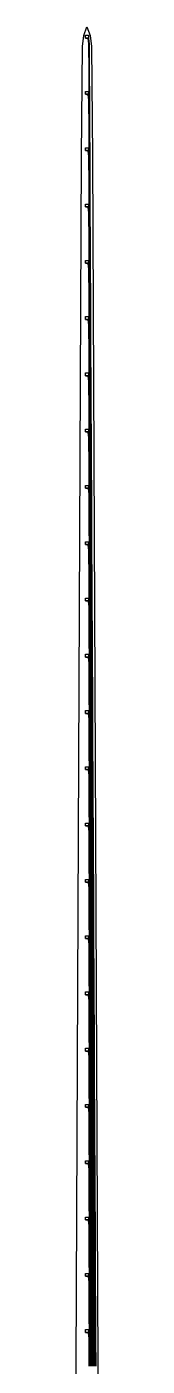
# Model space of a CAD drawing. Header units: inches. Extents: x 106592 to 209533, y 57057 to 74911.
# Drawn here: x 134363 to 134448, y 66227 to 70987 of the extents above; entities that cross this region are included whole.
import ezdxf

# ---------------------------------------------------------------- set-up
doc = ezdxf.new("R2010")
doc.units = ezdxf.units.IN
doc.header["$MEASUREMENT"] = 0
for name, color, linetype in [('metal', 221, 'Continuous'), ('nitride window', 40, 'Continuous'), ('profile', 140, 'Continuous')]:
    doc.layers.add(name, color=color, linetype=linetype)

msp = doc.modelspace()

# ---------------------------------------------------------------- linework, layer by layer
at = {"layer": 'metal'}
for points in [[(134400.2, 70957.3), (134410.2, 70957.3), (134410.2, 70947.3), (134400.2, 70947.3)], [(134410.2, 70945.3), (134409.2, 70945.3), (134400.2, 70947.3), (134410.2, 70947.3)], [(134400.2, 70757.3), (134410.2, 70757.3), (134410.2, 70747.3), (134400.2, 70747.3)], [(134400.2, 70747.3), (134409.2, 70745.3), (134410.2, 70745.3), (134410.2, 70747.3)], [(134400.2, 70557.3), (134410.2, 70557.3), (134410.2, 70547.3), (134400.2, 70547.3)], [(134410.2, 70545.3), (134409.2, 70545.3), (134400.2, 70547.3), (134410.2, 70547.3)], [(134400.2, 70357.3), (134410.2, 70357.3), (134410.2, 70347.3), (134400.2, 70347.3)], [(134410.2, 70345.3), (134409.2, 70345.3), (134400.2, 70347.3), (134410.2, 70347.3)], [(134400.2, 70157.3), (134410.2, 70157.3), (134410.2, 70147.3), (134400.2, 70147.3)], [(134410.2, 70145.3), (134409.2, 70145.3), (134400.2, 70147.3), (134410.2, 70147.3)], [(134400.2, 69957.3), (134410.2, 69957.3), (134410.2, 69947.3), (134400.2, 69947.3)], [(134410.2, 69945.3), (134409.2, 69945.3), (134400.2, 69947.3), (134410.2, 69947.3)], [(134400.2, 69757.3), (134410.2, 69757.3), (134410.2, 69747.3), (134400.2, 69747.3)], [(134410.2, 69745.3), (134409.2, 69745.3), (134400.2, 69747.3), (134410.2, 69747.3)], [(134400.2, 69557.3), (134410.2, 69557.3), (134410.2, 69547.3), (134400.2, 69547.3)], [(134410.2, 69545.3), (134409.2, 69545.3), (134400.2, 69547.3), (134410.2, 69547.3)], [(134400.2, 69357.3), (134410.2, 69357.3), (134410.2, 69347.3), (134400.2, 69347.3)], [(134410.2, 69345.3), (134409.2, 69345.3), (134400.2, 69347.3), (134410.2, 69347.3)], [(134400.2, 69157.3), (134410.2, 69157.3), (134410.2, 69147.3), (134400.2, 69147.3)], [(134410.2, 69145.3), (134409.2, 69145.3), (134400.2, 69147.3), (134410.2, 69147.3)], [(134400.2, 68957.3), (134410.2, 68957.3), (134410.2, 68947.3), (134400.2, 68947.3)], [(134410.2, 68945.3), (134409.2, 68945.3), (134400.2, 68947.3), (134410.2, 68947.3)], [(134400.2, 68757.3), (134410.2, 68757.3), (134410.2, 68747.3), (134400.2, 68747.3)], [(134410.2, 68745.3), (134409.2, 68745.3), (134400.2, 68747.3), (134410.2, 68747.3)], [(134400.2, 68557.3), (134410.2, 68557.3), (134410.2, 68547.3), (134400.2, 68547.3)], [(134410.2, 68545.3), (134409.2, 68545.3), (134400.2, 68547.3), (134410.2, 68547.3)], [(134400.2, 68357.3), (134410.2, 68357.3), (134410.2, 68347.3), (134400.2, 68347.3)], [(134410.2, 68345.3), (134409.2, 68345.3), (134400.2, 68347.3), (134410.2, 68347.3)], [(134400.2, 68157.3), (134410.2, 68157.3), (134410.2, 68147.3), (134400.2, 68147.3)], [(134410.2, 68145.3), (134409.2, 68145.3), (134400.2, 68147.3), (134410.2, 68147.3)], [(134400.2, 67957.3), (134410.2, 67957.3), (134410.2, 67947.3), (134400.2, 67947.3)], [(134410.2, 67945.3), (134409.2, 67945.3), (134400.2, 67947.3), (134410.2, 67947.3)], [(134400.2, 67757.3), (134410.2, 67757.3), (134410.2, 67747.3), (134400.2, 67747.3)], [(134410.2, 67745.3), (134409.2, 67745.3), (134400.2, 67747.3), (134410.2, 67747.3)], [(134400.2, 67557.3), (134410.2, 67557.3), (134410.2, 67547.3), (134400.2, 67547.3)], [(134410.2, 67545.3), (134409.2, 67545.3), (134400.2, 67547.3), (134410.2, 67547.3)], [(134400.2, 67357.3), (134410.2, 67357.3), (134410.2, 67347.3), (134400.2, 67347.3)], [(134410.2, 67345.3), (134409.2, 67345.3), (134400.2, 67347.3), (134410.2, 67347.3)], [(134400.2, 67157.3), (134410.2, 67157.3), (134410.2, 67147.3), (134400.2, 67147.3)], [(134410.2, 67145.3), (134409.2, 67145.3), (134400.2, 67147.3), (134410.2, 67147.3)], [(134400.2, 66957.3), (134410.2, 66957.3), (134410.2, 66947.3), (134400.2, 66947.3)], [(134410.2, 66945.3), (134409.2, 66945.3), (134400.2, 66947.3), (134410.2, 66947.3)], [(134400.2, 66757.3), (134410.2, 66757.3), (134410.2, 66747.3), (134400.2, 66747.3)], [(134410.2, 66745.3), (134409.2, 66745.3), (134400.2, 66747.3), (134410.2, 66747.3)], [(134400.2, 66557.3), (134410.2, 66557.3), (134410.2, 66547.3), (134400.2, 66547.3)], [(134410.2, 66545.3), (134409.2, 66545.3), (134400.2, 66547.3), (134410.2, 66547.3)], [(134400.2, 66357.3), (134410.2, 66357.3), (134410.2, 66347.3), (134400.2, 66347.3)], [(134410.2, 66345.3), (134409.2, 66345.3), (134400.2, 66347.3), (134410.2, 66347.3)]]:
    msp.add_lwpolyline(points, close=True, dxfattribs=at)
for points in [[(134435.7, 66227.2), (134435.2, 66327.3), (134434.7, 66427.2), (134434.2, 66527.3), (134433.7, 66627.2), (134433.2, 66727.3), (134432.7, 66827.2), (134432.2, 66927.3), (134431.7, 67027.2), (134431.2, 67127.3), (134430.7, 67227.2), (134430.2, 67327.3), (134429.7, 67427.2), (134429.2, 67527.3), (134428.7, 67627.2), (134428.2, 67727.3), (134427.7, 67827.2), (134427.2, 67927.3), (134426.7, 68027.2), (134426.2, 68127.3), (134425.7, 68227.2), (134425.2, 68327.3), (134424.7, 68427.2), (134424.2, 68527.3), (134423.7, 68627.2), (134423.2, 68727.3), (134422.7, 68827.2), (134422.2, 68927.3), (134421.7, 69027.2), (134421.2, 69127.3), (134420.7, 69227.2), (134420.2, 69327.3), (134419.7, 69427.2), (134419.2, 69527.3), (134418.7, 69627.2), (134418.2, 69727.3), (134417.7, 69827.2), (134417.2, 69927.3), (134416.7, 70027.2), (134416.2, 70127.3), (134415.7, 70227.2), (134415.2, 70327.3), (134414.7, 70427.2), (134414.2, 70527.3), (134413.7, 70627.2), (134413.2, 70727.3), (134412.7, 70827.2), (134412.2, 70927.2), (134409.2, 70945.3), (134410.2, 70945.3), (134412.7, 70927.3), (134413.2, 70827.2), (134413.7, 70727.3), (134414.2, 70627.2), (134414.7, 70527.3), (134415.2, 70427.2), (134415.7, 70327.3), (134416.2, 70227.2), (134416.7, 70127.3), (134417.2, 70027.2), (134417.7, 69927.3), (134418.2, 69827.2), (134418.7, 69727.3), (134419.2, 69627.2), (134419.7, 69527.3), (134420.2, 69427.2), (134420.7, 69327.3), (134421.2, 69227.2), (134421.7, 69127.3), (134422.2, 69027.2), (134422.7, 68927.3), (134423.2, 68827.2), (134423.7, 68727.3), (134424.2, 68627.2), (134424.7, 68527.3), (134425.2, 68427.2), (134425.7, 68327.3), (134426.2, 68227.2), (134426.7, 68127.3), (134427.2, 68027.2), (134427.7, 67927.3), (134428.2, 67827.2), (134428.7, 67727.3), (134429.2, 67627.2), (134429.7, 67527.3), (134430.2, 67427.2), (134430.7, 67327.3), (134431.2, 67227.2), (134431.7, 67127.3), (134432.2, 67027.2), (134432.7, 66927.3), (134433.2, 66827.2), (134433.7, 66727.3), (134434.2, 66627.2), (134434.7, 66527.3), (134435.2, 66427.2), (134435.7, 66327.3), (134436.2, 66227.2)], [(134434.7, 66227.2), (134434.2, 66327.3), (134433.7, 66427.2), (134433.2, 66527.3), (134432.7, 66627.2), (134432.2, 66727.3), (134431.7, 66827.2), (134431.2, 66927.3), (134430.7, 67027.2), (134430.2, 67127.3), (134429.7, 67227.2), (134429.2, 67327.3), (134428.7, 67427.2), (134428.2, 67527.3), (134427.7, 67627.2), (134427.2, 67727.3), (134426.7, 67827.2), (134426.2, 67927.3), (134425.7, 68027.2), (134425.2, 68127.3), (134424.7, 68227.2), (134424.2, 68327.3), (134423.7, 68427.2), (134423.2, 68527.3), (134422.7, 68627.2), (134422.2, 68727.3), (134421.7, 68827.2), (134421.2, 68927.3), (134420.7, 69027.2), (134420.2, 69127.3), (134419.7, 69227.2), (134419.2, 69327.3), (134418.7, 69427.2), (134418.2, 69527.3), (134417.7, 69627.2), (134417.2, 69727.3), (134416.7, 69827.2), (134416.2, 69927.3), (134415.7, 70027.2), (134415.2, 70127.3), (134414.7, 70227.2), (134414.2, 70327.3), (134413.7, 70427.2), (134413.2, 70527.3), (134412.7, 70627.2), (134412.2, 70727.2), (134409.2, 70745.3), (134410.2, 70745.3), (134412.7, 70727.3), (134413.2, 70627.2), (134413.7, 70527.3), (134414.2, 70427.2), (134414.7, 70327.3), (134415.2, 70227.2), (134415.7, 70127.3), (134416.2, 70027.2), (134416.7, 69927.3), (134417.2, 69827.2), (134417.7, 69727.3), (134418.2, 69627.2), (134418.7, 69527.3), (134419.2, 69427.2), (134419.7, 69327.3), (134420.2, 69227.2), (134420.7, 69127.3), (134421.2, 69027.2), (134421.7, 68927.3), (134422.2, 68827.2), (134422.7, 68727.3), (134423.2, 68627.2), (134423.7, 68527.3), (134424.2, 68427.2), (134424.7, 68327.3), (134425.2, 68227.2), (134425.7, 68127.3), (134426.2, 68027.2), (134426.7, 67927.3), (134427.2, 67827.2), (134427.7, 67727.3), (134428.2, 67627.2), (134428.7, 67527.3), (134429.2, 67427.2), (134429.7, 67327.3), (134430.2, 67227.2), (134430.7, 67127.3), (134431.2, 67027.2), (134431.7, 66927.3), (134432.2, 66827.2), (134432.7, 66727.3), (134433.2, 66627.2), (134433.7, 66527.3), (134434.2, 66427.2), (134434.7, 66327.3), (134435.2, 66227.2)], [(134433.7, 66227.2), (134433.2, 66327.3), (134432.7, 66427.2), (134432.2, 66527.3), (134431.7, 66627.2), (134431.2, 66727.3), (134430.7, 66827.2), (134430.2, 66927.3), (134429.7, 67027.2), (134429.2, 67127.3), (134428.7, 67227.2), (134428.2, 67327.3), (134427.7, 67427.2), (134427.2, 67527.3), (134426.7, 67627.2), (134426.2, 67727.3), (134425.7, 67827.2), (134425.2, 67927.3), (134424.7, 68027.2), (134424.2, 68127.3), (134423.7, 68227.2), (134423.2, 68327.3), (134422.7, 68427.2), (134422.2, 68527.3), (134421.7, 68627.2), (134421.2, 68727.3), (134420.7, 68827.2), (134420.2, 68927.3), (134419.7, 69027.2), (134419.2, 69127.3), (134418.7, 69227.2), (134418.2, 69327.3), (134417.7, 69427.2), (134417.2, 69527.3), (134416.7, 69627.2), (134416.2, 69727.3), (134415.7, 69827.2), (134415.2, 69927.3), (134414.7, 70027.2), (134414.2, 70127.3), (134413.7, 70227.2), (134413.2, 70327.3), (134412.7, 70427.2), (134412.2, 70527.2), (134409.2, 70545.3), (134410.2, 70545.3), (134412.7, 70527.3), (134413.2, 70427.2), (134413.2, 70427.2), (134413.7, 70327.3), (134414.2, 70227.2), (134414.7, 70127.3), (134415.2, 70027.2), (134415.7, 69927.3), (134416.2, 69827.2), (134416.7, 69727.3), (134417.2, 69627.2), (134417.7, 69527.3), (134418.2, 69427.2), (134418.7, 69327.3), (134419.2, 69227.2), (134419.7, 69127.3), (134420.2, 69027.2), (134420.7, 68927.3), (134421.2, 68827.2), (134421.7, 68727.3), (134422.2, 68627.2), (134422.7, 68527.3), (134423.2, 68427.2), (134423.7, 68327.3), (134424.2, 68227.2), (134424.7, 68127.3), (134425.2, 68027.2), (134425.7, 67927.3), (134426.2, 67827.2), (134426.7, 67727.3), (134427.2, 67627.2), (134427.7, 67527.3), (134428.2, 67427.2), (134428.7, 67327.3), (134429.2, 67227.2), (134429.7, 67127.3), (134430.2, 67027.2), (134430.7, 66927.3), (134431.2, 66827.2), (134431.7, 66727.3), (134432.2, 66627.2), (134432.7, 66527.3), (134433.2, 66427.2), (134433.7, 66327.3), (134434.2, 66227.2)], [(134432.7, 66227.2), (134432.2, 66327.3), (134431.7, 66427.2), (134431.2, 66527.3), (134430.7, 66627.2), (134430.2, 66727.3), (134429.7, 66827.2), (134429.2, 66927.3), (134428.7, 67027.2), (134428.2, 67127.3), (134427.7, 67227.2), (134427.2, 67327.3), (134426.7, 67427.2), (134426.2, 67527.3), (134425.7, 67627.2), (134425.2, 67727.3), (134424.7, 67827.2), (134424.2, 67927.3), (134423.7, 68027.2), (134423.2, 68127.3), (134422.7, 68227.2), (134422.2, 68327.3), (134421.7, 68427.2), (134421.2, 68527.3), (134420.7, 68627.2), (134420.2, 68727.3), (134419.7, 68827.2), (134419.2, 68927.3), (134418.7, 69027.2), (134418.2, 69127.3), (134417.7, 69227.2), (134417.2, 69327.3), (134416.7, 69427.2), (134416.2, 69527.3), (134415.7, 69627.2), (134415.2, 69727.3), (134414.7, 69827.2), (134414.2, 69927.3), (134413.7, 70027.2), (134413.2, 70127.3), (134412.7, 70227.2), (134412.2, 70327.2), (134409.2, 70345.3), (134410.2, 70345.3), (134412.7, 70327.3), (134413.2, 70227.2), (134413.2, 70227.2), (134413.7, 70127.3), (134414.2, 70027.2), (134414.7, 69927.3), (134415.2, 69827.2), (134415.7, 69727.3), (134416.2, 69627.2), (134416.7, 69527.3), (134417.2, 69427.2), (134417.7, 69327.3), (134418.2, 69227.2), (134418.7, 69127.3), (134419.2, 69027.2), (134419.7, 68927.3), (134420.2, 68827.2), (134420.7, 68727.3), (134421.2, 68627.2), (134421.7, 68527.3), (134422.2, 68427.2), (134422.7, 68327.3), (134423.2, 68227.2), (134423.7, 68127.3), (134424.2, 68027.2), (134424.7, 67927.3), (134425.2, 67827.2), (134425.7, 67727.3), (134426.2, 67627.2), (134426.7, 67527.3), (134427.2, 67427.2), (134427.7, 67327.3), (134428.2, 67227.2), (134428.7, 67127.3), (134429.2, 67027.2), (134429.7, 66927.3), (134430.2, 66827.2), (134430.7, 66727.3), (134431.2, 66627.2), (134431.7, 66527.3), (134432.2, 66427.2), (134432.7, 66327.3), (134433.2, 66227.2)], [(134431.7, 66227.2), (134431.2, 66327.3), (134430.7, 66427.2), (134430.2, 66527.3), (134429.7, 66627.2), (134429.2, 66727.3), (134428.7, 66827.2), (134428.2, 66927.3), (134427.7, 67027.2), (134427.2, 67127.3), (134426.7, 67227.2), (134426.2, 67327.3), (134425.7, 67427.2), (134425.2, 67527.3), (134424.7, 67627.2), (134424.2, 67727.3), (134423.7, 67827.2), (134423.2, 67927.3), (134422.7, 68027.2), (134422.2, 68127.3), (134421.7, 68227.2), (134421.2, 68327.3), (134420.7, 68427.2), (134420.2, 68527.3), (134419.7, 68627.2), (134419.2, 68727.3), (134418.7, 68827.2), (134418.2, 68927.3), (134417.7, 69027.2), (134417.2, 69127.3), (134416.7, 69227.2), (134416.2, 69327.3), (134415.7, 69427.2), (134415.2, 69527.3), (134414.7, 69627.2), (134414.2, 69727.3), (134413.7, 69827.2), (134413.2, 69927.3), (134412.7, 70027.2), (134412.2, 70127.2), (134409.2, 70145.3), (134410.2, 70145.3), (134412.7, 70127.3), (134413.2, 70027.2), (134413.2, 70027.2), (134413.7, 69927.3), (134414.2, 69827.2), (134414.7, 69727.3), (134415.2, 69627.2), (134415.7, 69527.3), (134416.2, 69427.2), (134416.7, 69327.3), (134417.2, 69227.2), (134417.7, 69127.3), (134418.2, 69027.2), (134418.7, 68927.3), (134419.2, 68827.2), (134419.7, 68727.3), (134420.2, 68627.2), (134420.7, 68527.3), (134421.2, 68427.2), (134421.7, 68327.3), (134422.2, 68227.2), (134422.7, 68127.3), (134423.2, 68027.2), (134423.7, 67927.3), (134424.2, 67827.2), (134424.7, 67727.3), (134425.2, 67627.2), (134425.7, 67527.3), (134426.2, 67427.2), (134426.7, 67327.3), (134427.2, 67227.2), (134427.7, 67127.3), (134428.2, 67027.2), (134428.7, 66927.3), (134429.2, 66827.2), (134429.7, 66727.3), (134430.2, 66627.2), (134430.7, 66527.3), (134431.2, 66427.2), (134431.7, 66327.3), (134432.2, 66227.2)], [(134430.7, 66227.2), (134430.2, 66327.3), (134429.7, 66427.2), (134429.2, 66527.3), (134428.7, 66627.2), (134428.2, 66727.3), (134427.7, 66827.2), (134427.2, 66927.3), (134426.7, 67027.2), (134426.2, 67127.3), (134425.7, 67227.2), (134425.2, 67327.3), (134424.7, 67427.2), (134424.2, 67527.3), (134423.7, 67627.2), (134423.2, 67727.3), (134422.7, 67827.2), (134422.2, 67927.3), (134421.7, 68027.2), (134421.2, 68127.3), (134420.7, 68227.2), (134420.2, 68327.3), (134419.7, 68427.2), (134419.2, 68527.3), (134418.7, 68627.2), (134418.2, 68727.3), (134417.7, 68827.2), (134417.2, 68927.3), (134416.7, 69027.2), (134416.2, 69127.3), (134415.7, 69227.2), (134415.2, 69327.3), (134414.7, 69427.2), (134414.2, 69527.3), (134413.7, 69627.2), (134413.2, 69727.3), (134412.7, 69827.2), (134412.2, 69927.2), (134409.2, 69945.3), (134410.2, 69945.3), (134412.7, 69927.3), (134413.2, 69827.2), (134413.2, 69827.2), (134413.7, 69727.3), (134414.2, 69627.2), (134414.7, 69527.3), (134415.2, 69427.2), (134415.7, 69327.3), (134416.2, 69227.2), (134416.7, 69127.3), (134417.2, 69027.2), (134417.7, 68927.3), (134418.2, 68827.2), (134418.7, 68727.3), (134419.2, 68627.2), (134419.7, 68527.3), (134420.2, 68427.2), (134420.7, 68327.3), (134421.2, 68227.2), (134421.7, 68127.3), (134422.2, 68027.2), (134422.7, 67927.3), (134423.2, 67827.2), (134423.7, 67727.3), (134424.2, 67627.2), (134424.7, 67527.3), (134425.2, 67427.2), (134425.7, 67327.3), (134426.2, 67227.2), (134426.7, 67127.3), (134427.2, 67027.2), (134427.7, 66927.3), (134428.2, 66827.2), (134428.7, 66727.3), (134429.2, 66627.2), (134429.7, 66527.3), (134430.2, 66427.2), (134430.7, 66327.3), (134431.2, 66227.2)], [(134429.7, 66227.2), (134429.2, 66327.3), (134428.7, 66427.2), (134428.2, 66527.3), (134427.7, 66627.2), (134427.2, 66727.3), (134426.7, 66827.2), (134426.2, 66927.3), (134425.7, 67027.2), (134425.2, 67127.3), (134424.7, 67227.2), (134424.2, 67327.3), (134423.7, 67427.2), (134423.2, 67527.3), (134422.7, 67627.2), (134422.2, 67727.3), (134421.7, 67827.2), (134421.2, 67927.3), (134420.7, 68027.2), (134420.2, 68127.3), (134419.7, 68227.2), (134419.2, 68327.3), (134418.7, 68427.2), (134418.2, 68527.3), (134417.7, 68627.2), (134417.2, 68727.3), (134416.7, 68827.2), (134416.2, 68927.3), (134415.7, 69027.2), (134415.2, 69127.3), (134414.7, 69227.2), (134414.2, 69327.3), (134413.7, 69427.2), (134413.2, 69527.3), (134412.7, 69627.2), (134412.2, 69727.2), (134409.2, 69745.3), (134410.2, 69745.3), (134412.7, 69727.3), (134413.2, 69627.2), (134413.2, 69627.2), (134413.7, 69527.3), (134414.2, 69427.2), (134414.7, 69327.3), (134415.2, 69227.2), (134415.7, 69127.3), (134416.2, 69027.2), (134416.7, 68927.3), (134417.2, 68827.2), (134417.7, 68727.3), (134418.2, 68627.2), (134418.7, 68527.3), (134419.2, 68427.2), (134419.7, 68327.3), (134420.2, 68227.2), (134420.7, 68127.3), (134421.2, 68027.2), (134421.7, 67927.3), (134422.2, 67827.2), (134422.7, 67727.3), (134423.2, 67627.2), (134423.7, 67527.3), (134424.2, 67427.2), (134424.7, 67327.3), (134425.2, 67227.2), (134425.7, 67127.3), (134426.2, 67027.2), (134426.7, 66927.3), (134427.2, 66827.2), (134427.7, 66727.3), (134428.2, 66627.2), (134428.7, 66527.3), (134429.2, 66427.2), (134429.7, 66327.3), (134430.2, 66227.2)], [(134428.7, 66227.2), (134428.2, 66327.3), (134427.7, 66427.2), (134427.2, 66527.3), (134426.7, 66627.2), (134426.2, 66727.3), (134425.7, 66827.2), (134425.2, 66927.3), (134424.7, 67027.2), (134424.2, 67127.3), (134423.7, 67227.2), (134423.2, 67327.3), (134422.7, 67427.2), (134422.2, 67527.3), (134421.7, 67627.2), (134421.2, 67727.3), (134420.7, 67827.2), (134420.2, 67927.3), (134419.7, 68027.2), (134419.2, 68127.3), (134418.7, 68227.2), (134418.2, 68327.3), (134417.7, 68427.2), (134417.2, 68527.3), (134416.7, 68627.2), (134416.2, 68727.3), (134415.7, 68827.2), (134415.2, 68927.3), (134414.7, 69027.2), (134414.2, 69127.3), (134413.7, 69227.2), (134413.2, 69327.3), (134412.7, 69427.2), (134412.2, 69527.2), (134409.2, 69545.3), (134410.2, 69545.3), (134412.7, 69527.3), (134413.2, 69427.2), (134413.2, 69427.2), (134413.7, 69327.3), (134414.2, 69227.2), (134414.7, 69127.3), (134415.2, 69027.2), (134415.7, 68927.3), (134416.2, 68827.2), (134416.7, 68727.3), (134417.2, 68627.2), (134417.7, 68527.3), (134418.2, 68427.2), (134418.7, 68327.3), (134419.2, 68227.2), (134419.7, 68127.3), (134420.2, 68027.2), (134420.7, 67927.3), (134421.2, 67827.2), (134421.7, 67727.3), (134422.2, 67627.2), (134422.7, 67527.3), (134423.2, 67427.2), (134423.7, 67327.3), (134424.2, 67227.2), (134424.7, 67127.3), (134425.2, 67027.2), (134425.7, 66927.3), (134426.2, 66827.2), (134426.7, 66727.3), (134427.2, 66627.2), (134427.7, 66527.3), (134428.2, 66427.2), (134428.7, 66327.3), (134429.2, 66227.2)], [(134428.2, 66227.2), (134427.7, 66327.3), (134427.2, 66427.2), (134426.7, 66527.3), (134426.2, 66627.2), (134425.7, 66727.3), (134425.2, 66827.2), (134424.7, 66927.3), (134424.2, 67027.2), (134423.7, 67127.3), (134423.2, 67227.2), (134422.7, 67327.3), (134422.2, 67427.2), (134421.7, 67527.3), (134421.2, 67627.2), (134420.7, 67727.3), (134420.2, 67827.2), (134419.7, 67927.3), (134419.2, 68027.2), (134418.7, 68127.3), (134418.2, 68227.2), (134417.7, 68327.3), (134417.2, 68427.2), (134416.7, 68527.3), (134416.2, 68627.2), (134415.7, 68727.3), (134415.2, 68827.2), (134414.7, 68927.3), (134414.2, 69027.2), (134413.7, 69127.3), (134413.2, 69227.2), (134413.2, 69227.2), (134412.7, 69327.3), (134410.2, 69345.3), (134409.2, 69345.3), (134412.2, 69327.2), (134412.7, 69227.2), (134413.2, 69127.3), (134413.7, 69027.2), (134414.2, 68927.3), (134414.7, 68827.2), (134415.2, 68727.3), (134415.7, 68627.2), (134416.2, 68527.3), (134416.7, 68427.2), (134417.2, 68327.3), (134417.7, 68227.2), (134418.2, 68127.3), (134418.7, 68027.2), (134419.2, 67927.3), (134419.7, 67827.2), (134420.2, 67727.3), (134420.7, 67627.2), (134421.2, 67527.3), (134421.7, 67427.2), (134422.2, 67327.3), (134422.7, 67227.2), (134423.2, 67127.3), (134423.7, 67027.2), (134424.2, 66927.3), (134424.7, 66827.2), (134425.2, 66727.3), (134425.7, 66627.2), (134426.2, 66527.3), (134426.7, 66427.2), (134427.2, 66327.3), (134427.7, 66227.2)], [(134426.7, 66227.2), (134426.2, 66327.3), (134425.7, 66427.2), (134425.2, 66527.3), (134424.7, 66627.2), (134424.2, 66727.3), (134423.7, 66827.2), (134423.2, 66927.3), (134422.7, 67027.2), (134422.2, 67127.3), (134421.7, 67227.2), (134421.2, 67327.3), (134420.7, 67427.2), (134420.2, 67527.3), (134419.7, 67627.2), (134419.2, 67727.3), (134418.7, 67827.2), (134418.2, 67927.3), (134417.7, 68027.2), (134417.2, 68127.3), (134416.7, 68227.2), (134416.2, 68327.3), (134415.7, 68427.2), (134415.2, 68527.3), (134414.7, 68627.2), (134414.2, 68727.3), (134413.7, 68827.2), (134413.2, 68927.3), (134412.7, 69027.2), (134412.2, 69127.2), (134409.2, 69145.3), (134410.2, 69145.3), (134412.7, 69127.3), (134413.2, 69027.2), (134413.2, 69027.2), (134413.7, 68927.3), (134414.2, 68827.2), (134414.7, 68727.3), (134415.2, 68627.2), (134415.7, 68527.3), (134416.2, 68427.2), (134416.7, 68327.3), (134417.2, 68227.2), (134417.7, 68127.3), (134418.2, 68027.2), (134418.7, 67927.3), (134419.2, 67827.2), (134419.7, 67727.3), (134420.2, 67627.2), (134420.7, 67527.3), (134421.2, 67427.2), (134421.7, 67327.3), (134422.2, 67227.2), (134422.7, 67127.3), (134423.2, 67027.2), (134423.7, 66927.3), (134424.2, 66827.2), (134424.7, 66727.3), (134425.2, 66627.2), (134425.7, 66527.3), (134426.2, 66427.2), (134426.7, 66327.3), (134427.2, 66227.2)], [(134426.2, 66227.2), (134425.7, 66327.3), (134425.2, 66427.2), (134424.7, 66527.3), (134424.2, 66627.2), (134423.7, 66727.3), (134423.2, 66827.2), (134422.7, 66927.3), (134422.2, 67027.2), (134421.7, 67127.3), (134421.2, 67227.2), (134420.7, 67327.3), (134420.2, 67427.2), (134419.7, 67527.3), (134419.2, 67627.2), (134418.7, 67727.3), (134418.2, 67827.2), (134417.7, 67927.3), (134417.2, 68027.2), (134416.7, 68127.3), (134416.2, 68227.2), (134415.7, 68327.3), (134415.2, 68427.2), (134414.7, 68527.3), (134414.2, 68627.2), (134413.7, 68727.3), (134413.2, 68827.2), (134413.2, 68827.2), (134412.7, 68927.3), (134410.2, 68945.3), (134409.2, 68945.3), (134412.2, 68927.2), (134412.7, 68827.2), (134413.2, 68727.3), (134413.7, 68627.2), (134414.2, 68527.3), (134414.7, 68427.2), (134415.2, 68327.3), (134415.7, 68227.2), (134416.2, 68127.3), (134416.7, 68027.2), (134417.2, 67927.3), (134417.7, 67827.2), (134418.2, 67727.3), (134418.7, 67627.2), (134419.2, 67527.3), (134419.7, 67427.2), (134420.2, 67327.3), (134420.7, 67227.2), (134421.2, 67127.3), (134421.7, 67027.2), (134422.2, 66927.3), (134422.7, 66827.2), (134423.2, 66727.3), (134423.7, 66627.2), (134424.2, 66527.3), (134424.7, 66427.2), (134425.2, 66327.3), (134425.7, 66227.2)], [(134425.2, 66227.2), (134424.7, 66327.3), (134424.2, 66427.2), (134423.7, 66527.3), (134423.2, 66627.2), (134422.7, 66727.3), (134422.2, 66827.2), (134421.7, 66927.3), (134421.2, 67027.2), (134420.7, 67127.3), (134420.2, 67227.2), (134419.7, 67327.3), (134419.2, 67427.2), (134418.7, 67527.3), (134418.2, 67627.2), (134417.7, 67727.3), (134417.2, 67827.2), (134416.7, 67927.3), (134416.2, 68027.2), (134415.7, 68127.3), (134415.2, 68227.2), (134414.7, 68327.3), (134414.2, 68427.2), (134413.7, 68527.3), (134413.2, 68627.2), (134413.2, 68627.2), (134412.7, 68727.3), (134410.2, 68745.3), (134409.2, 68745.3), (134412.2, 68727.2), (134412.7, 68627.2), (134413.2, 68527.3), (134413.7, 68427.2), (134414.2, 68327.3), (134414.7, 68227.2), (134415.2, 68127.3), (134415.7, 68027.2), (134416.2, 67927.3), (134416.7, 67827.2), (134417.2, 67727.3), (134417.7, 67627.2), (134418.2, 67527.3), (134418.7, 67427.2), (134419.2, 67327.3), (134419.7, 67227.2), (134420.2, 67127.3), (134420.7, 67027.2), (134421.2, 66927.3), (134421.7, 66827.2), (134422.2, 66727.3), (134422.7, 66627.2), (134423.2, 66527.3), (134423.7, 66427.2), (134424.2, 66327.3), (134424.7, 66227.2)], [(134424.2, 66227.2), (134423.7, 66327.3), (134423.2, 66427.2), (134422.7, 66527.3), (134422.2, 66627.2), (134421.7, 66727.3), (134421.2, 66827.2), (134420.7, 66927.3), (134420.2, 67027.2), (134419.7, 67127.3), (134419.2, 67227.2), (134418.7, 67327.3), (134418.2, 67427.2), (134417.7, 67527.3), (134417.2, 67627.2), (134416.7, 67727.3), (134416.2, 67827.2), (134415.7, 67927.3), (134415.2, 68027.2), (134414.7, 68127.3), (134414.2, 68227.2), (134413.7, 68327.3), (134413.2, 68427.2), (134413.2, 68427.2), (134412.7, 68527.3), (134410.2, 68545.3), (134409.2, 68545.3), (134412.2, 68527.2), (134412.7, 68427.2), (134413.2, 68327.3), (134413.7, 68227.2), (134414.2, 68127.3), (134414.7, 68027.2), (134415.2, 67927.3), (134415.7, 67827.2), (134416.2, 67727.3), (134416.7, 67627.2), (134417.2, 67527.3), (134417.7, 67427.2), (134418.2, 67327.3), (134418.7, 67227.2), (134419.2, 67127.3), (134419.7, 67027.2), (134420.2, 66927.3), (134420.7, 66827.2), (134421.2, 66727.3), (134421.7, 66627.2), (134422.2, 66527.3), (134422.7, 66427.2), (134423.2, 66327.3), (134423.7, 66227.2)], [(134423.2, 66227.2), (134422.7, 66327.3), (134422.2, 66427.2), (134421.7, 66527.3), (134421.2, 66627.2), (134420.7, 66727.3), (134420.2, 66827.2), (134419.7, 66927.3), (134419.2, 67027.2), (134418.7, 67127.3), (134418.2, 67227.2), (134417.7, 67327.3), (134417.2, 67427.2), (134416.7, 67527.3), (134416.2, 67627.2), (134415.7, 67727.3), (134415.2, 67827.2), (134414.7, 67927.3), (134414.2, 68027.2), (134413.7, 68127.3), (134413.2, 68227.2), (134413.2, 68227.2), (134412.7, 68327.3), (134410.2, 68345.3), (134409.2, 68345.3), (134412.2, 68327.2), (134412.7, 68227.2), (134413.2, 68127.3), (134413.7, 68027.2), (134414.2, 67927.3), (134414.7, 67827.2), (134415.2, 67727.3), (134415.7, 67627.2), (134416.2, 67527.3), (134416.7, 67427.2), (134417.2, 67327.3), (134417.7, 67227.2), (134418.2, 67127.3), (134418.7, 67027.2), (134419.2, 66927.3), (134419.7, 66827.2), (134420.2, 66727.3), (134420.7, 66627.2), (134421.2, 66527.3), (134421.7, 66427.2), (134422.2, 66327.3), (134422.7, 66227.2)], [(134422.2, 66227.2), (134421.7, 66327.3), (134421.2, 66427.2), (134420.7, 66527.3), (134420.2, 66627.2), (134419.7, 66727.3), (134419.2, 66827.2), (134418.7, 66927.3), (134418.2, 67027.2), (134417.7, 67127.3), (134417.2, 67227.2), (134416.7, 67327.3), (134416.2, 67427.2), (134415.7, 67527.3), (134415.2, 67627.2), (134414.7, 67727.3), (134414.2, 67827.2), (134413.7, 67927.3), (134413.2, 68027.2), (134413.2, 68027.2), (134412.7, 68127.3), (134410.2, 68145.3), (134409.2, 68145.3), (134412.2, 68127.2), (134412.7, 68027.2), (134413.2, 67927.3), (134413.7, 67827.2), (134414.2, 67727.3), (134414.7, 67627.2), (134415.2, 67527.3), (134415.7, 67427.2), (134416.2, 67327.3), (134416.7, 67227.2), (134417.2, 67127.3), (134417.7, 67027.2), (134418.2, 66927.3), (134418.7, 66827.2), (134419.2, 66727.3), (134419.7, 66627.2), (134420.2, 66527.3), (134420.7, 66427.2), (134421.2, 66327.3), (134421.7, 66227.2)], [(134421.2, 66227.2), (134420.7, 66327.3), (134420.2, 66427.2), (134419.7, 66527.3), (134419.2, 66627.2), (134418.7, 66727.3), (134418.2, 66827.2), (134417.7, 66927.3), (134417.2, 67027.2), (134416.7, 67127.3), (134416.2, 67227.2), (134415.7, 67327.3), (134415.2, 67427.2), (134414.7, 67527.3), (134414.2, 67627.2), (134413.7, 67727.3), (134413.2, 67827.2), (134413.2, 67827.2), (134412.7, 67927.3), (134410.2, 67945.3), (134409.2, 67945.3), (134412.2, 67927.2), (134412.7, 67827.2), (134413.2, 67727.3), (134413.7, 67627.2), (134414.2, 67527.3), (134414.7, 67427.2), (134415.2, 67327.3), (134415.7, 67227.2), (134416.2, 67127.3), (134416.7, 67027.2), (134417.2, 66927.3), (134417.7, 66827.2), (134418.2, 66727.3), (134418.7, 66627.2), (134419.2, 66527.3), (134419.7, 66427.2), (134420.2, 66327.3), (134420.7, 66227.2)], [(134420.2, 66227.2), (134419.7, 66327.3), (134419.2, 66427.2), (134418.7, 66527.3), (134418.2, 66627.2), (134417.7, 66727.3), (134417.2, 66827.2), (134416.7, 66927.3), (134416.2, 67027.2), (134415.7, 67127.3), (134415.2, 67227.2), (134414.7, 67327.3), (134414.2, 67427.2), (134413.7, 67527.3), (134413.2, 67627.2), (134413.2, 67627.2), (134412.7, 67727.3), (134410.2, 67745.3), (134409.2, 67745.3), (134412.2, 67727.2), (134412.7, 67627.2), (134413.2, 67527.3), (134413.7, 67427.2), (134414.2, 67327.3), (134414.7, 67227.2), (134415.2, 67127.3), (134415.7, 67027.2), (134416.2, 66927.3), (134416.7, 66827.2), (134417.2, 66727.3), (134417.7, 66627.2), (134418.2, 66527.3), (134418.7, 66427.2), (134419.2, 66327.3), (134419.7, 66227.2)], [(134419.2, 66227.2), (134418.7, 66327.3), (134418.2, 66427.2), (134417.7, 66527.3), (134417.2, 66627.2), (134416.7, 66727.3), (134416.2, 66827.2), (134415.7, 66927.3), (134415.2, 67027.2), (134414.7, 67127.3), (134414.2, 67227.2), (134413.7, 67327.3), (134413.2, 67427.2), (134413.2, 67427.2), (134412.7, 67527.3), (134410.2, 67545.3), (134409.2, 67545.3), (134412.2, 67527.2), (134412.7, 67427.2), (134413.2, 67327.3), (134413.7, 67227.2), (134414.2, 67127.3), (134414.7, 67027.2), (134415.2, 66927.3), (134415.7, 66827.2), (134416.2, 66727.3), (134416.7, 66627.2), (134417.2, 66527.3), (134417.7, 66427.2), (134418.2, 66327.3), (134418.7, 66227.2)], [(134418.2, 66227.2), (134417.7, 66327.3), (134417.2, 66427.2), (134416.7, 66527.3), (134416.2, 66627.2), (134415.7, 66727.3), (134415.2, 66827.2), (134414.7, 66927.3), (134414.2, 67027.2), (134413.7, 67127.3), (134413.2, 67227.2), (134413.2, 67227.2), (134412.7, 67327.3), (134410.2, 67345.3), (134409.2, 67345.3), (134412.2, 67327.2), (134412.7, 67227.2), (134413.2, 67127.3), (134413.7, 67027.2), (134414.2, 66927.3), (134414.7, 66827.2), (134415.2, 66727.3), (134415.7, 66627.2), (134416.2, 66527.3), (134416.7, 66427.2), (134417.2, 66327.3), (134417.7, 66227.2)], [(134417.2, 66227.2), (134416.7, 66327.3), (134416.2, 66427.2), (134415.7, 66527.3), (134415.2, 66627.2), (134414.7, 66727.3), (134414.2, 66827.2), (134413.7, 66927.3), (134413.2, 67027.2), (134413.2, 67027.2), (134412.7, 67127.3), (134410.2, 67145.3), (134409.2, 67145.3), (134412.2, 67127.2), (134412.7, 67027.2), (134413.2, 66927.3), (134413.7, 66827.2), (134414.2, 66727.3), (134414.7, 66627.2), (134415.2, 66527.3), (134415.7, 66427.2), (134416.2, 66327.3), (134416.7, 66227.2)], [(134416.2, 66227.2), (134415.7, 66327.3), (134415.2, 66427.2), (134414.7, 66527.3), (134414.2, 66627.2), (134413.7, 66727.3), (134413.2, 66827.2), (134413.2, 66827.2), (134412.7, 66927.3), (134410.2, 66945.3), (134409.2, 66945.3), (134412.2, 66927.2), (134412.7, 66827.2), (134413.2, 66727.3), (134413.7, 66627.2), (134414.2, 66527.3), (134414.7, 66427.2), (134415.2, 66327.3), (134415.7, 66227.2)], [(134415.2, 66227.2), (134414.7, 66327.3), (134414.2, 66427.2), (134413.7, 66527.3), (134413.2, 66627.2), (134413.2, 66627.2), (134412.7, 66727.3), (134410.2, 66745.3), (134409.2, 66745.3), (134412.2, 66727.2), (134412.7, 66627.2), (134413.2, 66527.3), (134413.7, 66427.2), (134414.2, 66327.3), (134414.7, 66227.2)], [(134414.2, 66227.2), (134413.7, 66327.3), (134413.2, 66427.2), (134413.2, 66427.2), (134412.7, 66527.3), (134410.2, 66545.3), (134409.2, 66545.3), (134412.2, 66527.2), (134412.7, 66427.2), (134413.2, 66327.3), (134413.7, 66227.2)], [(134413.2, 66227.2), (134412.7, 66327.3), (134410.2, 66345.3), (134409.2, 66345.3), (134412.2, 66327.2), (134412.7, 66227.2)]]:
    msp.add_lwpolyline(points, dxfattribs=at)
at = {"layer": 'nitride window'}
for points in [[(134400.2, 70957.3), (134410.2, 70957.3), (134410.2, 70947.3), (134400.2, 70947.3)], [(134400.2, 70757.3), (134410.2, 70757.3), (134410.2, 70747.3), (134400.2, 70747.3)], [(134400.2, 70557.3), (134410.2, 70557.3), (134410.2, 70547.3), (134400.2, 70547.3)], [(134400.2, 70357.3), (134410.2, 70357.3), (134410.2, 70347.3), (134400.2, 70347.3)], [(134400.2, 70157.3), (134410.2, 70157.3), (134410.2, 70147.3), (134400.2, 70147.3)], [(134400.2, 69957.3), (134410.2, 69957.3), (134410.2, 69947.3), (134400.2, 69947.3)], [(134400.2, 69757.3), (134410.2, 69757.3), (134410.2, 69747.3), (134400.2, 69747.3)], [(134400.2, 69557.3), (134410.2, 69557.3), (134410.2, 69547.3), (134400.2, 69547.3)], [(134400.2, 69357.3), (134410.2, 69357.3), (134410.2, 69347.3), (134400.2, 69347.3)], [(134400.2, 69157.3), (134410.2, 69157.3), (134410.2, 69147.3), (134400.2, 69147.3)], [(134400.2, 68957.3), (134410.2, 68957.3), (134410.2, 68947.3), (134400.2, 68947.3)], [(134400.2, 68757.3), (134410.2, 68757.3), (134410.2, 68747.3), (134400.2, 68747.3)], [(134400.2, 68557.3), (134410.2, 68557.3), (134410.2, 68547.3), (134400.2, 68547.3)], [(134400.2, 68357.3), (134410.2, 68357.3), (134410.2, 68347.3), (134400.2, 68347.3)], [(134400.2, 68157.3), (134410.2, 68157.3), (134410.2, 68147.3), (134400.2, 68147.3)], [(134400.2, 67957.3), (134410.2, 67957.3), (134410.2, 67947.3), (134400.2, 67947.3)], [(134400.2, 67757.3), (134410.2, 67757.3), (134410.2, 67747.3), (134400.2, 67747.3)], [(134400.2, 67557.3), (134410.2, 67557.3), (134410.2, 67547.3), (134400.2, 67547.3)], [(134400.2, 67357.3), (134410.2, 67357.3), (134410.2, 67347.3), (134400.2, 67347.3)], [(134400.2, 67157.3), (134410.2, 67157.3), (134410.2, 67147.3), (134400.2, 67147.3)], [(134400.2, 66957.3), (134410.2, 66957.3), (134410.2, 66947.3), (134400.2, 66947.3)], [(134400.2, 66757.3), (134410.2, 66757.3), (134410.2, 66747.3), (134400.2, 66747.3)], [(134400.2, 66557.3), (134410.2, 66557.3), (134410.2, 66547.3), (134400.2, 66547.3)], [(134400.2, 66357.3), (134410.2, 66357.3), (134410.2, 66347.3), (134400.2, 66347.3)]]:
    msp.add_lwpolyline(points, close=True, dxfattribs=at)
at = {"layer": 'profile'}
msp.add_lwpolyline([(134405.1, 70987.3), (134416.2, 70956.3), (134420.7, 70917.4), (134424.7, 70527.4), (134447.7, 65427.3), (134447.7, 64127.2), (134362.7, 64127.2), (134362.7, 65427.4), (134385.6, 70527.3), (134389.6, 70917.4), (134394.2, 70956.3)], close=True, dxfattribs=at)

doc.saveas('drawing.dxf')
